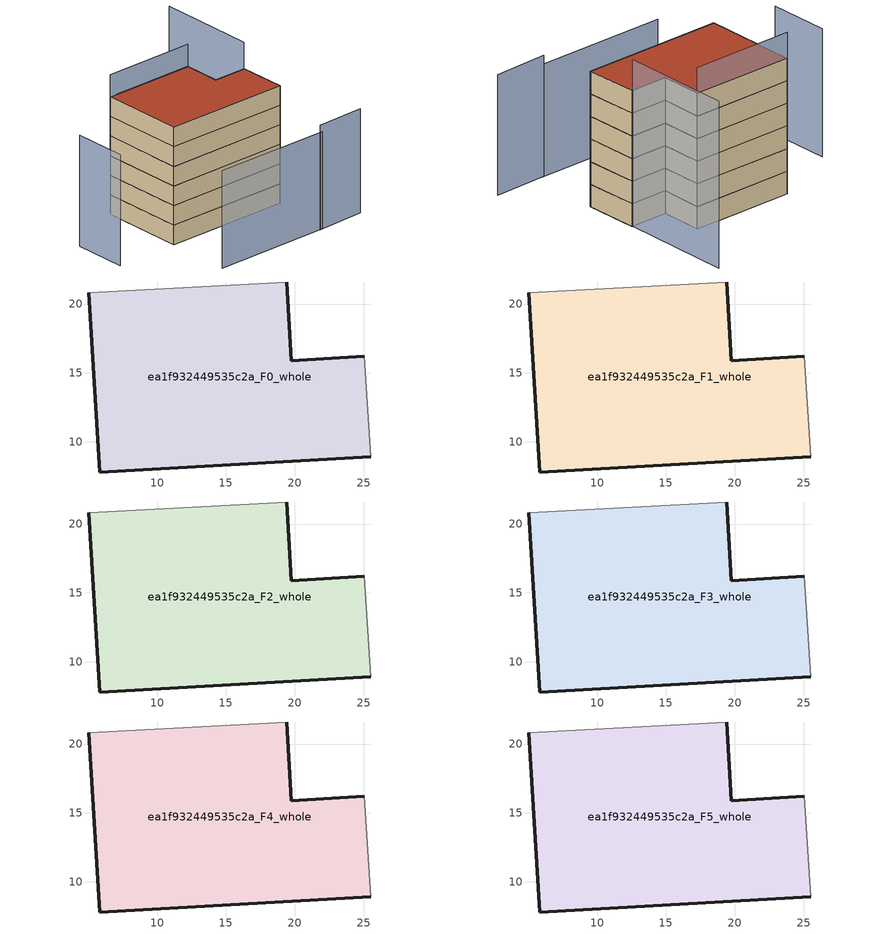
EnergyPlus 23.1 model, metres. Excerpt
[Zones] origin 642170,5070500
ea1f932449535c2a_F0_whole
 floor ground (EU_floor_Construction): 25.54,8.89 25.04,16.2 19.73,15.89 19.43,21.6 5.02,20.8 5.82,7.79 z0
 wall outside (EU_wall_Construction): 19.43,21.6 19.73,15.89 25.04,16.2 / 25.54,8.89 5.82,7.79 5.02,20.8 z0:3
 wall adiabatic (EU_wall_Construction): 5.02,20.8 19.43,21.6 / 25.04,16.2 25.54,8.89 z0:3
ea1f932449535c2a_F1_whole
 floor to ea1f932449535c2a_F0_whole (EU_floor_Construction): 25.53,8.89 25.03,16.2 19.73,15.89 19.43,21.6 5.02,20.8 5.82,7.79 z3
 wall outside (EU_wall_Construction): 19.43,21.6 19.73,15.89 25.04,16.2 / 25.54,8.89 5.82,7.79 5.02,20.8 z3:6
 wall adiabatic (EU_wall_Construction): 5.02,20.8 19.43,21.6 / 25.04,16.2 25.54,8.89 z3:6
ea1f932449535c2a_F2_whole
 floor to ea1f932449535c2a_F1_whole (EU_floor_Construction): 25.53,8.89 25.03,16.2 19.73,15.89 19.43,21.6 5.02,20.8 5.82,7.79 z6
 wall outside (EU_wall_Construction): 19.43,21.6 19.73,15.89 25.04,16.2 / 25.54,8.89 5.82,7.79 5.02,20.8 z6:9
 wall adiabatic (EU_wall_Construction): 5.02,20.8 19.43,21.6 / 25.04,16.2 25.54,8.89 z6:9
ea1f932449535c2a_F3_whole
 floor to ea1f932449535c2a_F2_whole (EU_floor_Construction): 25.53,8.89 25.03,16.2 19.73,15.89 19.43,21.6 5.02,20.8 5.82,7.79 z9
 wall outside (EU_wall_Construction): 19.43,21.6 19.73,15.89 25.04,16.2 / 25.54,8.89 5.82,7.79 5.02,20.8 z9:12
 wall adiabatic (EU_wall_Construction): 5.02,20.8 19.43,21.6 / 25.04,16.2 25.54,8.89 z9:12
ea1f932449535c2a_F4_whole
 floor to ea1f932449535c2a_F3_whole (EU_floor_Construction): 25.53,8.89 25.03,16.2 19.73,15.89 19.43,21.6 5.02,20.8 5.82,7.79 z12
 wall outside (EU_wall_Construction): 19.43,21.6 19.73,15.89 25.04,16.2 / 25.54,8.89 5.82,7.79 5.02,20.8 z12:15
 wall adiabatic (EU_wall_Construction): 5.02,20.8 19.43,21.6 / 25.04,16.2 25.54,8.89 z12:15
ea1f932449535c2a_F5_whole
 floor to ea1f932449535c2a_F4_whole (EU_floor_Construction): 25.53,8.89 25.03,16.2 19.73,15.89 19.43,21.6 5.02,20.8 5.82,7.79 z15
 wall outside (EU_wall_Construction): 19.43,21.6 19.73,15.89 25.04,16.2 / 25.54,8.89 5.82,7.79 5.02,20.8 z15:18
 wall adiabatic (EU_wall_Construction): 5.02,20.8 19.43,21.6 / 25.04,16.2 25.54,8.89 z15:18
 roof outside (EU_roof_Construction): 25.04,16.2 25.54,8.89 5.82,7.79 5.02,20.8 19.43,21.6 19.73,15.89 z18
shading: 24.63,-1.12 32.21,-0.44 z0:16; 6.47,-2.09 24.98,-1.1 z0:14.9; -4.54,15.54 -4.05,7.2 z0:17; 25.47,8.89 25.03,16.25 z0:16.5; 24.95,16.2 24.04,31.51 z0:22.1; 19.43,21.6 5,20.75 z0:21.4
[Building]
EU S2 Campaign: North Axis=0; Terrain=City; Solar Distribution=FullExterior
[Site:Location]
Lyon-Bron: Latitude=45.75; Longitude=5; Time Zone=1; Elevation=198
[SizingPeriod:WeatherFileDays]
AnnualSizingPeriod: Begin Month=1; Begin Day of Month=1; End Month=12; End Day of Month=31; Day of Week for Start Day=Monday; Use Weather File Daylight Saving Period=No; Use Weather File Rain and Snow Indicators=No
[MATERIAL]
EU_InternalMass_Material: Roughness=MediumRough; Thickness=0.1; Conductivity=1; Density=1800; Specific Heat=900; Thermal Absorptance=0.9; Solar Absorptance=0.7; Visible Absorptance=0.7
[MATERIAL:NOMASS] Roughness=MediumRough; Thermal Absorptance=0.9; Solar Absorptance=0.7; Visible Absorptance=0.7
Name | Thermal Resistance
EU_wall_NoMass | 0.776494
EU_roof_NoMass | 0.486893
EU_floor_NoMass | 0.421597
[CONSTRUCTION]
EU_wall_Construction: EU_wall_NoMass
EU_roof_Construction: EU_roof_NoMass
EU_floor_Construction: EU_floor_NoMass
EU_InternalMass_Construction: EU_InternalMass_Material
[ZONE] Type=1; Multiplier=1; Ceiling Height=autocalculate; Floor Area=autocalculate; Part of Total Floor Area=Yes
Name | Volume
ea1f932449535c2a_F0_whole | 679.89
ea1f932449535c2a_F1_whole; ea1f932449535c2a_F2_whole; ea1f932449535c2a_F3_whole; ea1f932449535c2a_F4_whole; ea1f932449535c2a_F5_whole | 679.889
[INTERNALMASS] Construction=EU_InternalMass_Construction; Surface Area=226.63
Name | Zone or ZoneList
ea1f932449535c2a_F0_whole_EU_InternalMass | ea1f932449535c2a_F0_whole
ea1f932449535c2a_F1_whole_EU_InternalMass | ea1f932449535c2a_F1_whole
ea1f932449535c2a_F2_whole_EU_InternalMass | ea1f932449535c2a_F2_whole
ea1f932449535c2a_F3_whole_EU_InternalMass | ea1f932449535c2a_F3_whole
ea1f932449535c2a_F4_whole_EU_InternalMass | ea1f932449535c2a_F4_whole
ea1f932449535c2a_F5_whole_EU_InternalMass | ea1f932449535c2a_F5_whole
[OTHEREQUIPMENT] Fuel Type=Electricity; Design Level Calculation Method=Watts/Area; Power per Zone Floor Area=1; Fraction Latent=0; Fraction Radiant=0; Fraction Lost=0; Carbon Dioxide Generation Rate=0; EndUse Subcategory=EU_Step8_InternalGains
Name | Zone or ZoneList or Space or SpaceList | Schedule
EU_Step8_InternalGain_ea1f932449535c2a_F0_whole_f000 | ea1f932449535c2a_F0_whole | EU_Step8_GainSchedule_ea1f932449535c2a_F0_whole_f000
EU_Step8_InternalGain_ea1f932449535c2a_F1_whole_f000 | ea1f932449535c2a_F1_whole | EU_Step8_GainSchedule_ea1f932449535c2a_F1_whole_f000
EU_Step8_InternalGain_ea1f932449535c2a_F2_whole_f000 | ea1f932449535c2a_F2_whole | EU_Step8_GainSchedule_ea1f932449535c2a_F2_whole_f000
EU_Step8_InternalGain_ea1f932449535c2a_F3_whole_f000 | ea1f932449535c2a_F3_whole | EU_Step8_GainSchedule_ea1f932449535c2a_F3_whole_f000
EU_Step8_InternalGain_ea1f932449535c2a_F4_whole_f000 | ea1f932449535c2a_F4_whole | EU_Step8_GainSchedule_ea1f932449535c2a_F4_whole_f000
EU_Step8_InternalGain_ea1f932449535c2a_F5_whole_f000 | ea1f932449535c2a_F5_whole | EU_Step8_GainSchedule_ea1f932449535c2a_F5_whole_f000
[ZONEVENTILATION:DESIGNFLOWRATE] Schedule=EU_AlwaysOn; Design Flow Rate Calculation Method=AirChanges/Hour; Air Changes per Hour=0.693814; Ventilation Type=Natural; Fan Pressure Rise=0; Fan Total Efficiency=1; Constant Term Coefficient=1; Temperature Term Coefficient=0; Velocity Term Coefficient=0; Velocity Squared Term Coefficient=0; Minimum Indoor Temperature=-100; Maximum Indoor Temperature=100; Delta Temperature=-100; Minimum Outdoor Temperature=-100; Maximum Outdoor Temperature=100; Maximum Wind Speed=40
Name | Zone or ZoneList or Space or SpaceList
EU_ConstantAir_ea1f932449535c2a_F0_whole | ea1f932449535c2a_F0_whole
EU_ConstantAir_ea1f932449535c2a_F1_whole | ea1f932449535c2a_F1_whole
EU_ConstantAir_ea1f932449535c2a_F2_whole | ea1f932449535c2a_F2_whole
EU_ConstantAir_ea1f932449535c2a_F3_whole | ea1f932449535c2a_F3_whole
EU_ConstantAir_ea1f932449535c2a_F4_whole | ea1f932449535c2a_F4_whole
EU_ConstantAir_ea1f932449535c2a_F5_whole | ea1f932449535c2a_F5_whole
[HVACTEMPLATE:THERMOSTAT] Constant Heating Setpoint=20; Constant Cooling Setpoint=50
EU_HeatOnly_ea1f932449535c2a_F0_whole; EU_HeatOnly_ea1f932449535c2a_F1_whole; EU_HeatOnly_ea1f932449535c2a_F2_whole; EU_HeatOnly_ea1f932449535c2a_F3_whole; EU_HeatOnly_ea1f932449535c2a_F4_whole; EU_HeatOnly_ea1f932449535c2a_F5_whole
[HVACTEMPLATE:ZONE:IDEALLOADSAIRSYSTEM] System Availability Schedule=EU_AlwaysOn; Maximum Heating Supply Air Temperature=50; Minimum Cooling Supply Air Temperature=13; Maximum Heating Supply Air Humidity Ratio=0.0156; Minimum Cooling Supply Air Humidity Ratio=0.0077; Heating Limit=NoLimit; Cooling Limit=NoLimit; Heating Availability Schedule=EU_AlwaysOn; Cooling Availability Schedule=EU_CoolingOff; Dehumidification Control Type=ConstantSensibleHeatRatio; Cooling Sensible Heat Ratio=0.7; Dehumidification Setpoint=60; Humidification Control Type=None; Humidification Setpoint=30; Outdoor Air Method=None; Outdoor Air Flow Rate per Person=0.00944; Outdoor Air Flow Rate per Zone Floor Area=0; Outdoor Air Flow Rate per Zone=0; Demand Controlled Ventilation Type=None; Outdoor Air Economizer Type=NoEconomizer; Heat Recovery Type=None; Sensible Heat Recovery Effectiveness=0.7; Latent Heat Recovery Effectiveness=0.65
Name | Template Thermostat
ea1f932449535c2a_F0_whole | EU_HeatOnly_ea1f932449535c2a_F0_whole
ea1f932449535c2a_F1_whole | EU_HeatOnly_ea1f932449535c2a_F1_whole
ea1f932449535c2a_F2_whole | EU_HeatOnly_ea1f932449535c2a_F2_whole
ea1f932449535c2a_F3_whole | EU_HeatOnly_ea1f932449535c2a_F3_whole
ea1f932449535c2a_F4_whole | EU_HeatOnly_ea1f932449535c2a_F4_whole
ea1f932449535c2a_F5_whole | EU_HeatOnly_ea1f932449535c2a_F5_whole
[SIZING:ZONE] Zone Cooling Design Supply Air Temperature Input Method=SupplyAirTemperature; Zone Cooling Design Supply Air Temperature=13; Zone Heating Design Supply Air Temperature Input Method=SupplyAirTemperature; Zone Heating Design Supply Air Temperature=50; Zone Cooling Design Supply Air Humidity Ratio=0.008; Zone Heating Design Supply Air Humidity Ratio=0.008; Cooling Design Air Flow Method=DesignDay; Cooling Design Air Flow Rate=0; Cooling Minimum Air Flow per Zone Floor Area=0.000762; Cooling Minimum Air Flow=0; Cooling Minimum Air Flow Fraction=0.2; Heating Design Air Flow Method=DesignDay; Heating Design Air Flow Rate=0; Heating Maximum Air Flow per Zone Floor Area=0.002032; Heating Maximum Air Flow=0.141576; Heating Maximum Air Flow Fraction=0.3; Account for Dedicated Outdoor Air System=No; Dedicated Outdoor Air System Control Strategy=NeutralSupplyAir; Dedicated Outdoor Air Low Setpoint Temperature for Design=autosize; Dedicated Outdoor Air High Setpoint Temperature for Design=autosize; Zone Load Sizing Method=Sensible Load Only No Latent Load; Zone Latent Cooling Design Supply Air Humidity Ratio Input Method=HumidityRatioDifference; Zone Cooling Design Supply Air Humidity Ratio Difference=0.005; Zone Latent Heating Design Supply Air Humidity Ratio Input Method=HumidityRatioDifference; Zone Humidification Design Supply Air Humidity Ratio Difference=0.005
ea1f932449535c2a_F0_whole; ea1f932449535c2a_F1_whole; ea1f932449535c2a_F2_whole; ea1f932449535c2a_F3_whole; ea1f932449535c2a_F4_whole; ea1f932449535c2a_F5_whole
[SCHEDULE:CONSTANT]
Name | Hourly Value
EU_AlwaysOn | 1
EU_CoolingOff | 0
[SCHEDULE:FILE] Column Number=1; Rows to Skip at Top=0; Number of Hours of Data=8760; Column Separator=Comma; Interpolate to Timestep=No; Minutes per Item=60; Adjust Schedule for Daylight Savings=Yes
Name | File
EU_Step8_GainSchedule_ea1f932449535c2a_F0_whole_f000 | ../../schedules/ea1f932449535c2a/ea1f932449535c2a_F0_whole_f000_gain.csv
EU_Step8_GainSchedule_ea1f932449535c2a_F1_whole_f000 | ../../schedules/ea1f932449535c2a/ea1f932449535c2a_F1_whole_f000_gain.csv
EU_Step8_GainSchedule_ea1f932449535c2a_F2_whole_f000 | ../../schedules/ea1f932449535c2a/ea1f932449535c2a_F2_whole_f000_gain.csv
EU_Step8_GainSchedule_ea1f932449535c2a_F3_whole_f000 | ../../schedules/ea1f932449535c2a/ea1f932449535c2a_F3_whole_f000_gain.csv
EU_Step8_GainSchedule_ea1f932449535c2a_F4_whole_f000 | ../../schedules/ea1f932449535c2a/ea1f932449535c2a_F4_whole_f000_gain.csv
EU_Step8_GainSchedule_ea1f932449535c2a_F5_whole_f000 | ../../schedules/ea1f932449535c2a/ea1f932449535c2a_F5_whole_f000_gain.csv
